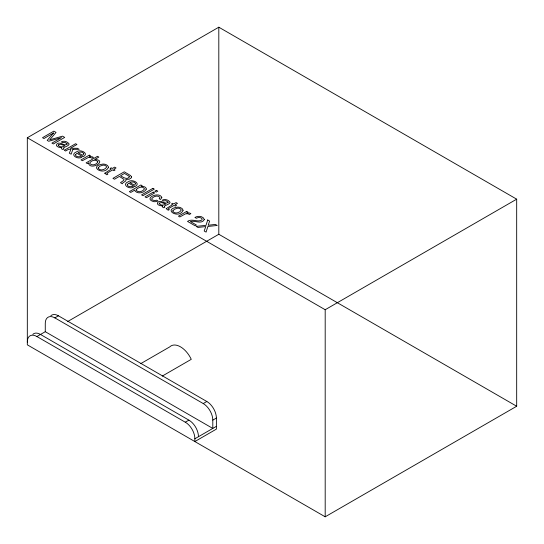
<?xml version="1.0" encoding="UTF-8"?>
<svg xmlns="http://www.w3.org/2000/svg" width="544" height="544" viewBox="0 0 544 544"><rect width="100%" height="100%" fill="white"/><g stroke="black" fill="none" stroke-linecap="round" stroke-linejoin="round"><path stroke-width="0.82" d="M27.322 137.754L218.81 27.2L516.678 199.172L516.678 406.246L325.19 516.8L27.322 344.828L27.322 137.754L325.19 309.726L516.678 199.172M54.842 317.88L203.232 403.553A13.539 7.813 60 0 1 212.799 420.131L212.799 428.42L45.274 331.697L45.274 323.408A13.539 7.813 60 0 1 54.842 317.88L58.432 315.812L206.822 401.479A13.539 7.813 60 0 1 216.39 418.057L216.39 429.114L194.854 441.551L194.854 438.784A13.314 7.684 60 0 0 185.28 422.205L36.897 336.539A13.314 7.684 60 0 0 27.322 342.06M36.897 336.539L45.274 331.697M67.674 321.531L218.81 234.274L516.678 406.246M140.712 363.65L169.721 346.902A18.911 10.921 60 0 1 191.264 359.332L162.255 376.081M203.232 403.553L206.822 401.479M185.28 422.205L188.877 420.131A13.314 7.684 60 0 1 198.444 436.71M212.799 420.131L216.39 418.057M194.854 438.784L216.39 426.353M188.877 420.131L40.487 334.458A13.314 7.684 60 0 0 32.844 334.322M325.19 309.726L325.19 516.8M218.81 27.2L218.81 234.274M50.837 315.751A13.539 7.813 60 0 1 58.432 315.812M161.826 197.54L160.541 199.498L159.195 198.716L159.902 197.662L159.705 197.112C157.386 194.997 153.435 196.411 151.796 198.696A2.407 1.387 0 0 0 152.123 199.804L154.489 200.627L156.638 200.192L157.984 200.974L156.155 201.559A4.005 2.312 0 0 1 153.598 201.6C142.848 198.485 159.344 190.985 161.826 197.54M104.795 173.216L106.801 174.794L107.896 174.162L106.93 173.536L107.216 173.033L112.608 169.925L113.927 170.687L115.056 170.027L113.737 169.266L116.042 167.94L114.641 167.13L112.336 168.456L111.221 167.81L110.085 168.47L111.2 169.116L104.795 173.216M166.219 208.678L168.232 210.263L169.327 209.63L168.361 209.005L168.647 208.502L174.039 205.387L175.352 206.149L176.487 205.496L175.168 204.734L177.473 203.402L176.072 202.592L173.767 203.925L172.645 203.279L171.516 203.932L172.632 204.578L166.219 208.678M75.487 154.788C75.738 156.862 78.771 157.087 80.39 156.556L81.75 157.345C77.547 159.766 69.258 154.605 76.724 151.756C80.315 148.804 89.896 153.592 82.96 156.781L76.915 153.286L75.487 154.788M127.269 184.688C127.514 186.755 130.546 186.98 132.165 186.449L133.532 187.238C129.322 189.659 121.033 184.498 128.5 181.648C132.09 178.697 141.671 183.484 134.742 186.674L128.69 183.178L127.269 184.688M67.143 143.861L67.102 144.316C64.056 146.526 60.098 140.896 56.848 144.038C54.883 146.635 59.949 147.846 61.805 147.553L61.282 148.138L61.819 149.029L62.914 149.505L63.934 148.906C60.948 147.512 68.911 146.438 69.108 144.276L69.034 143.868C67.408 141.535 63.852 140.427 61.302 141.902L62.594 142.65L64.94 142.385L67.143 143.861M168.069 202.123L168.028 202.586C164.982 204.796 161.024 199.158 157.774 202.307C155.802 204.904 160.874 206.115 162.731 205.822L162.207 206.4L162.744 207.298L163.839 207.767L164.859 207.176C161.874 205.782 169.837 204.707 170.034 202.545L169.959 202.137C168.334 199.804 164.778 198.696 162.228 200.172L163.52 200.92L165.866 200.654L168.069 202.123M98.233 167.804L98.185 168.218C99.933 171.333 105.305 169.769 106.631 167.028L106.189 166.117L104.944 165.383A2.672 1.544 0 0 0 102.775 165.186L99.858 166.199L98.233 167.804M172.836 210.875L172.781 211.283C174.529 214.404 179.901 212.84 181.227 210.093L180.792 209.182L179.54 208.454A2.672 1.544 0 0 0 177.371 208.25L174.454 209.27L172.836 210.875M131.532 176.943L130.988 178.174L129.159 179.221L125.888 179.391L125.861 180.86L122.808 182.94L122.352 183.777L120.469 182.689L123.774 180.356L123.998 179.357L119.34 176.426L114.478 179.228L112.948 178.344L124.27 171.809L130.601 175.569L131.532 176.943M97.866 161.84C96.798 164.601 91.766 166.212 89.787 163.465L89.76 162.962C91.14 160.385 96.2 158.902 97.866 161.84M88.468 162.996C89.984 171.374 108.372 160.303 94.738 159.453L98.845 157.08L97.498 156.305L86.129 162.867L87.414 163.601L88.468 162.996M108.48 167.185C104.666 176.44 87.448 166.444 102.775 164.091A4.821 2.781 0 0 1 105.924 164.574L107.549 165.492L108.48 167.185M183.076 210.256C179.268 219.511 162.044 209.508 177.371 207.155A4.821 2.781 0 0 1 180.52 207.638L182.145 208.563L183.076 210.256M58.358 144.915L58.276 145.336C59.69 147.376 63.029 147.22 64.845 145.724L60.581 144.242L58.358 144.915M159.283 203.184L159.202 203.606C160.616 205.646 163.955 205.489 165.77 203.993L161.507 202.511L159.283 203.184M83.796 153.816L82.64 155.319L78.05 152.674C79.791 151.776 82.974 151.633 83.796 153.816M135.572 183.709L134.416 185.212L129.832 182.566C131.566 181.669 134.749 181.526 135.572 183.709M129.377 176.854C127.507 180.35 122.733 177.181 120.618 175.685L124.488 173.454L128.88 176.059L129.377 176.854M204.333 219.497C201.708 224.767 194.698 220.109 190.38 221.537L196.411 225.019L195.099 225.774L187.517 221.401C192.005 218.103 197.73 222.816 202.048 219.885L202.028 218.62L200.58 217.695L198.254 217.518L196.323 218.26L194.915 217.444C197.737 215.601 203.211 215.886 204.333 219.497M146.322 189.094C144.548 192.882 137.802 194.412 134.994 190.924L134.966 189.985L130.75 192.426L129.356 191.624L140.869 184.974L142.222 185.756L141.127 186.388C143.052 186.211 146.159 186.708 146.322 189.094M207.713 219.98L205.992 225.359L196.132 226.372L197.982 227.44L205.775 226.562L204.17 231.016L206.074 232.111L207.896 226.46L217.219 225.468L215.39 224.414L208.189 225.257L209.63 221.088L207.713 219.98M72.95 149.287L71.121 154.197L69.346 153.177L70.938 149.28L68.707 149.226L65.606 151.014L64.274 150.246L75.602 143.704L76.935 144.48L70.36 148.274L77.425 148.301L79.2 149.328L72.95 149.287M136.483 189.38L136.286 190.373C138.312 192.984 142.882 191.495 144.364 189.013L144.35 188.51C142.44 185.892 138.339 187.408 136.483 189.38M53.496 132.994L47.199 140.386L48.715 141.263L61.499 137.612L51.918 143.113L53.373 143.949L64.702 137.414L62.526 136.156L49.722 139.822L56.039 132.416L53.842 131.145L42.52 137.686L43.982 138.53L53.496 132.994M89.277 155.149L81.022 159.916L82.409 160.711L88.128 157.576L90.467 157.502L91.977 158.222L93.439 157.379L92.106 156.74L89.168 156.733L90.596 155.904L89.277 155.149M152.905 188.34L141.576 194.874L142.97 195.677L154.292 189.135L152.905 188.34M153.265 192.134L145.051 196.88L146.458 197.696L154.68 192.95L153.265 192.134M156.373 190.339L154.802 191.25L156.21 192.059L157.787 191.155L156.373 190.339M186.694 211.392L178.439 216.158L179.826 216.954L185.545 213.819L187.884 213.744L189.394 214.472L190.856 213.622L189.523 212.983L186.585 212.976L188.013 212.153L186.694 211.392"/></g></svg>
